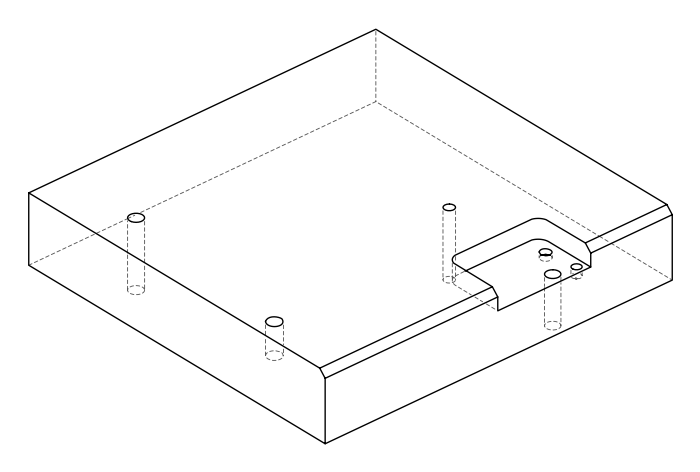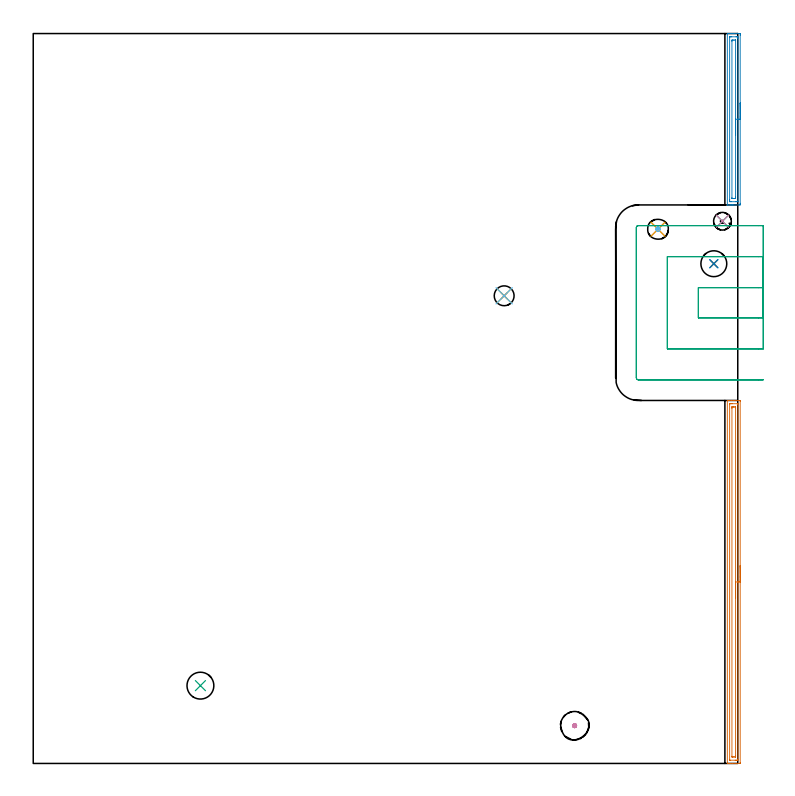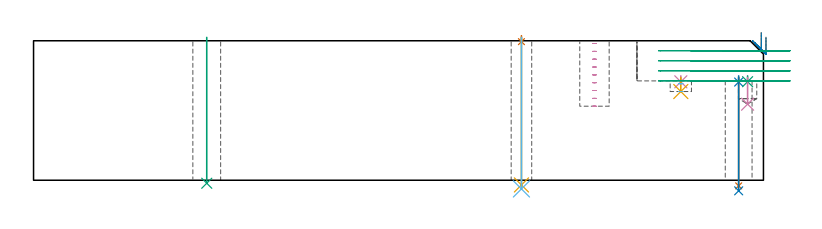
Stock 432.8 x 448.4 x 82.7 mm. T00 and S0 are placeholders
(PLAN: 16 operations, 10 tool changes, 16.8 min)
(1 SPOT_DRILL | STEP1HOLE | NXT0321_9005460120000 | 0.03 min | 2 mm3)
(2 SPOT_DRILL_1 | STEP1HOLE_1 | NXT0321_9005460120000 | 0.04 min | 2602 mm3)
(3 SPOT_DRILL_2 | STEP1POCKET | NXT0321_9005460120000 | 0.03 min | 2579 mm3)
(4 SPOT_DRILL_3 | STEP1POCKET_1 | NXT0321_9005460120000 | 0.03 min | 2586 mm3)
(5 DRILL_THROUGH_HOLE_INTO_CENTER | STEP1HOLE | NXT0301_042 | 0.35 min | 3236 mm3)
(6 DRILL_TO_ENLARGE_THROUGH_HOLE | STEP1HOLE | UGT0301_231 | 0.36 min | 6391 mm3)
(7 DRILL_THROUGH_HOLE_INTO_CENTER_1 | STEP1HOLE_1 | NXT0301_072 | 0.26 min | 4732 mm3)
(8 DRILL_TO_ENLARGE_THROUGH_HOLE_1 | STEP1HOLE_1 | UGT0301_241 | 0.28 min | 9048 mm3)
(9 INDEXABLE_INSERT_DRILL_THROUGH_HOLE_FROM_SOLID | STEP1HOLE_2 | NXT0302_004 | 0.35 min | 17639 mm3)
(10 DRILL_BLIND_HOLE_INTO_CENTER | STEP1POCKET | UGT0301_221 | 0.07 min | 1149 mm3)
(11 DRILL_BLIND_HOLE_INTO_CENTER_1 | STEP1POCKET_1 | UGT0301_221 | 0.04 min | 448 mm3)
(12 MILL_ROUGH_BLIND_HOLE_CONTOUR | STEP1POCKET_1 | NXT0201_013 | Spiral | 0.11 min | 716 mm3)
(13 AREA_MILL | FG_CHAMFER_SURFACE | UGT0205_001 | 5.57 min | 7106 mm3)
(14 AREA_MILL_1 | FG_CHAMFER_SURFACE_1 | UGT0205_001 | 2.75 min | 3438 mm3)
(15 MILL_SLOT | SLOT_PARTIAL_RECTANGULAR | UGT0201_109 | Follow Part, ap 6.35, ae 75% | 6.16 min | 201802 mm3)
(16 MILL_BLIND_HOLE_FROM_SOLID_MATERIAL | STEP1POCKET_2 | UGT0201_133 | Spiral | 0.42 min | 9232 mm3)
(TOOL NXT0321_9005460120000 | NC Spot Drill, 142deg, 12mm, Carbide, Uncoated | D12 PA142 FL30 Z2)
(TOOL NXT0301_042 | Carbide Drill 7.1mm [860.1-0710-057A1-MM 2214] | D7.1 PA140 FL85 Z2)
(TOOL UGT0301_231 | Twist Drill 12.2 mm | D12.2 PA118 FL97 Z2)
(TOOL NXT0301_072 | Carbide Drill 10.1mm [860.1-1010-051A1-MM 2214] | D10.1 PA140 FL71 Z2)
(TOOL UGT0301_241 | Twist Drill 15.9 mm | D15.9 PA118 FL120 Z2)
(TOOL NXT0302_004 | Index. Insert Drill 16.5mm [880-D1650L20-05] | D16.5 PA176 FL83 Z2)
(TOOL UGT0301_221 | Twist Drill 10.9 mm | D10.9 PA118 FL92 Z2)
(TOOL NXT0201_013 | ENDMILL 10mm | D10 FL30 Z4)
(TOOL UGT0205_001 | Chamfer Mill 20 x 3 x 45 deg. | D20 FL50 Z2)
(TOOL UGT0201_109 | End Mill 25.4 mm | D25.4 FL25 Z2)
(TOOL UGT0201_133 | Carbide End Mill 15.0 | D15 FL30 Z4)
(OP 1 SPOT_DRILL)
G17 G21 G94 G90
T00 M6
G54
G17 G0 G90 X289.3 Y287.3 S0 M3
G43 Z92.7 H0
G94 G81 G98 Z82.175 F250. R85.7
G80
M5
M2
(OP 2 SPOT_DRILL_1)
G17 G21 G94 G90
T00 M6
G54
G17 G0 G90 X418.1 Y307. S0 M3
G43 Z92.7 H0
G94 G81 G98 Z58.216 F250. R61.9
G80
M5
M2
(OP 3 SPOT_DRILL_2)
G17 G21 G94 G90
T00 M6
G54
G17 G0 G90 X423.4 Y333.1 S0 M3
G43 Z92.7 H0
G94 G81 G98 Z58.431 F250. R61.9
G80
M5
M2
(OP 4 SPOT_DRILL_3)
G17 G21 G94 G90
T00 M6
G54
G17 G0 G90 X383.8 Y328.2 S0 M3
G43 Z92.7 H0
G94 G81 G98 Z58.358 F250. R61.9
G80
M5
M2
(OP 5 DRILL_THROUGH_HOLE_INTO_CENTER)
G17 G21 G94 G90
T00 M6
G54
G17 G0 G90 X289.3 Y287.3 S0 M3
G43 Z92.7 H1
G94 G73 G98 Z-2.792 F250. Q6.576 R84.7
G80
M5
M2
(OP 6 DRILL_TO_ENLARGE_THROUGH_HOLE)
G17 G21 G94 G90
T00 M6
G54
G17 G0 G90 X289.3 Y287.3 S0 M3
G43 Z92.7 H0
G94 G73 G98 Z-5.165 F250. Q10.983 R84.7
G80
M5
M2
(OP 7 DRILL_THROUGH_HOLE_INTO_CENTER_1)
G17 G21 G94 G90
T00 M6
G54
G17 G0 G90 X418.1 Y307. S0 M3
G43 Z92.7 H1
G94 G73 G98 Z-3.338 F250. Q8.891 R60.9
G80
M5
M2
(OP 8 DRILL_TO_ENLARGE_THROUGH_HOLE_1)
G17 G21 G94 G90
T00 M6
G54
G17 G0 G90 X418.1 Y307. S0 M3
G43 Z92.7 H0
G94 G73 G98 Z-6.277 F250. Q13.035 R60.9
G80
M5
M2
(OP 9 INDEXABLE_INSERT_DRILL_THROUGH_HOLE_FROM_SOLID)
G17 G21 G94 G90
T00 M6
G54
G17 G0 G90 X102.7 Y47.8 S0 M3
G43 Z92.7 H1
G94 G81 G98 Z-1.788 F250. R84.7
G80
M5
M2
(OP 10 DRILL_BLIND_HOLE_INTO_CENTER)
G17 G21 G94 G90
T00 M6
G54
G17 G0 G90 X423.4 Y333.1 S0 M3
G43 Z92.7 H0
G94 G81 G98 Z45.1 F250. R60.9
G80
M5
M2
(OP 11 DRILL_BLIND_HOLE_INTO_CENTER_1)
G17 G21 G94 G90
T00 M6
G54
G17 G0 G90 X383.8 Y328.2 S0 M3
G43 Z92.7 H0
G94 G81 G98 Z52.6 F250. R60.9
G80
M5
M2
(OP 12 MILL_ROUGH_BLIND_HOLE_CONTOUR)
G17 G21 G94 G90
T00 M6
G54
G17 G0 G90 X383.8 Y328.2 S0 M3
G43 Z92.7 H0
Z57.25
G94 G3 X384.43 Y328.87 R0.631 F250.
X383.718 Y329.497 R0.67
X382.503 Y328.118 R1.3
X383.718 Y329.497 R-1.3
X383.11 Y328.808 R0.65
X383.8 Y328.2 R0.65
G0 Z52.6
G3 X384.43 Y328.87 R0.631
X383.718 Y329.497 R0.67
X382.503 Y328.118 R1.3
X383.718 Y329.497 R-1.3
X383.11 Y328.808 R0.65
X383.8 Y328.2 R0.65
G0 Z92.7
M5
M2
(OP 13 AREA_MILL)
G17 G21 G94 G90
T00 M6
G54
G17 G0 G90 X434.3 Y121.5 S1061 M3
G43 Z92.7 H0
Z84.8
G94 G1 Y121.462 Z83.928 F250.
Y121.348 Z83.063
Y121.159 Z82.212
Y120.897 Z81.38
Y120.563 Z80.574
Y120.16 Z79.8
Y119.692 Z79.064
Y119.16 Z78.372
Y118.571 Z77.729
Y117.928 Z77.14
Y117.236 Z76.608
Y116.5 Z76.14
Y115.726 Z75.737
Y114.92 Z75.403
Y114.088 Z75.141
Y113.237 Z74.952
Y112.372 Z74.838
Y111.5 Z74.8
X434.299 Y0.629 Z74.801
X434.296 Y0.196 Z74.802
X434.292 Y0.01 Z74.805
X433.87 Y0. Z75.227
X429.47 Z79.624
X428.068 Z81.028
X427.71 Z81.385
X426.995 Z82.105
X426.75 Z82.35
X426.396 Y0.001 Z82.694
X426.4 Y0.182 Z82.7
Y222.818
X426.396 Y222.999 Z82.695
X426.749 Y223. Z82.351
X426.995 Z82.105
X427.71 Z81.385
X428.948 Z80.149
X430.348 Z78.748
X433.609 Z75.489
X433.87 Y222.997 Z75.227
X434.292 Y222.99 Z74.806
X434.296 Y222.804 Z74.802
X434.299 Y222.371 Z74.801
X434.3 Y111.5 Z74.8
X432.886 Z76.214
X432.885 Y2.523 Z76.215
X432.884 Y2.417 Z76.216
X432.879 Y2.032 Z76.221
X432.512 Y2.009 Z76.588
X432.11 Y2.003 Z76.99
X431.64 Y2. Z77.46
X431.23 Z77.87
X428.121 Z80.979
X427.904 Y2.001 Z81.196
X427.87 Y2.004 Z81.23
X427.835 Y2.01 Z81.265
X427.821 Y2.019 Z81.279
X427.819 Y2.046 Z81.281
X427.815 Y2.311 Z81.285
Y220.477
X427.816 Y220.583 Z81.284
X427.821 Y220.968 Z81.279
X428.189 Y220.991 Z80.911
X428.59 Y220.997 Z80.51
X429.06 Y221. Z80.04
X429.47 Z79.63
X432.579 Z76.521
X432.796 Y220.999 Z76.304
X432.83 Y220.996 Z76.27
X432.865 Y220.99 Z76.235
X432.879 Y220.982 Z76.221
X432.881 Y220.954 Z76.219
X432.885 Y220.689 Z76.215
X432.886 Y111.5 Z76.214
X431.472 Z77.628
X431.471 Y4.854 Z77.629
X431.469 Y4.205 Z77.631
X431.467 Y4.083 Z77.633
X431.465 Y4.025 Z77.635
X431.457 Y4.009 Z77.643
X431.428 Y4.004 Z77.672
X431.23 Y4.002 Z77.87
X430.552 Y4. Z78.548
X430.35 Z78.75
X429.671 Y4.001 Z79.429
X429.47 Y4.005 Z79.63
X429.269 Y4.01 Z79.831
X429.235 Y4.022 Z79.865
X429.233 Y4.059 Z79.867
X429.23 Y4.124 Z79.87
X429.229 Y4.205 Z79.871
Y4.451
Y218.146
X429.231 Y218.795 Z79.869
X429.233 Y218.917 Z79.867
X429.235 Y218.975 Z79.865
X429.243 Y218.991 Z79.857
X429.272 Y218.996 Z79.828
X429.47 Y218.998 Z79.63
X430.148 Y219. Z78.952
X430.35 Z78.75
X431.029 Y218.999 Z78.071
X431.23 Y218.995 Z77.87
X431.431 Y218.99 Z77.669
X431.465 Y218.978 Z77.635
X431.467 Y218.941 Z77.633
X431.47 Y218.876 Z77.63
X431.471 Y218.795 Z77.629
X431.472 Y218.549 Z77.628
Y111.5
Y110.628 Z77.666
Y109.764 Z77.78
Y108.912 Z77.969
Y108.08 Z78.231
Y107.274 Z78.565
Y106.5 Z78.968
Y105.764 Z79.437
Y105.072 Z79.968
Y104.429 Z80.557
Y103.84 Z81.201
Y103.309 Z81.893
Y102.84 Z82.628
Y102.437 Z83.402
Y102.103 Z84.208
Y101.841 Z85.04
Y101.652 Z85.892
Y101.538 Z86.757
Y101.5 Z87.628
G0 Z92.7
M5
M2
(OP 14 AREA_MILL_1)
G17 G21 G94 G90
T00 M6
G54
G17 G0 G90 X434.3 Y405.75 S1061 M3
G43 Z92.7 H0
Z84.8
G94 G1 Y405.712 Z83.928 F250.
Y405.598 Z83.063
Y405.409 Z82.212
Y405.147 Z81.38
Y404.813 Z80.574
Y404.41 Z79.8
Y403.942 Z79.064
Y403.41 Z78.372
Y402.821 Z77.729
Y402.178 Z77.14
Y401.486 Z76.608
Y400.75 Z76.14
Y399.976 Z75.737
Y399.17 Z75.403
Y398.338 Z75.141
Y397.486 Z74.952
Y396.622 Z74.838
Y395.75 Z74.8
Y344.129
X434.299 Y343.674 Z74.801
X434.295 Y343.244 Z74.803
X434.291 Y343.109 Z74.805
X433.87 Y343.1 Z75.227
X430.35 Z78.744
X429.725 Z79.373
X429.47 Z79.627
X428.845 Z80.252
X428.59 Z80.506
X428.081 Z81.018
X426.647 Y343.101 Z82.451
X426.406 Y343.11 Z82.692
X426.4 Y343.229 Z82.7
Y448.271
X426.406 Y448.39 Z82.692
X426.649 Y448.4 Z82.45
X427.339 Z81.76
X428.082 Z81.018
X428.59 Z80.506
X428.844 Z80.252
X429.47 Z79.627
X429.724 Z79.373
X430.347 Z78.747
X433.557 Z75.539
X433.87 Y448.397 Z75.227
X434.291 Y448.391 Z74.805
X434.295 Y448.256 Z74.803
X434.299 Y447.826 Z74.801
X434.3 Y447.391 Z74.8
Y395.75
X432.886 Z76.214
X432.885 Y345.454 Z76.215
X432.884 Y345.258 Z76.216
X432.881 Y345.16 Z76.219
X432.879 Y345.12 Z76.221
X432.81 Y345.11 Z76.29
X432.458 Y345.102 Z76.642
X432.11 Y345.101 Z76.99
X431.58 Y345.1 Z77.52
X428.94 Z80.16
X428.59 Y345.101 Z80.51
X428.057 Y345.103 Z81.043
X427.895 Y345.11 Z81.205
X427.821 Y345.117 Z81.279
X427.816 Y345.347 Z81.284
X427.815 Y345.454 Z81.285
X427.814 Y346.239 Z81.286
X427.815 Y446.046 Z81.285
X427.816 Y446.242 Z81.284
X427.819 Y446.34 Z81.281
X427.821 Y446.38 Z81.279
X427.891 Y446.39 Z81.209
X428.242 Y446.398 Z80.858
X428.59 Y446.399 Z80.51
X429.12 Y446.4 Z79.98
X431.76 Z77.34
X432.11 Y446.399 Z76.99
X432.643 Y446.397 Z76.457
X432.805 Y446.39 Z76.295
X432.879 Y446.383 Z76.221
X432.884 Y446.153 Z76.216
X432.885 Y446.046 Z76.215
X432.886 Y445.261 Z76.214
Y395.75
X431.472 Z77.628
X431.471 Y347.881 Z77.629
X431.466 Y347.235 Z77.634
X431.465 Y347.122 Z77.635
X431.356 Y347.107 Z77.744
X431.23 Y347.104 Z77.87
X430.483 Y347.1 Z78.617
X429.603 Z79.497
X429.47 Y347.101 Z79.63
X429.337 Y347.105 Z79.763
X429.25 Y347.11 Z79.85
X429.234 Y347.115 Z79.866
X429.232 Y347.125 Z79.868
X429.23 Y347.153 Z79.87
X429.229 Y347.235 Z79.871
Y347.479
Y443.619
X429.234 Y444.265 Z79.866
X429.235 Y444.378 Z79.865
X429.344 Y444.393 Z79.756
X429.47 Y444.396 Z79.63
X430.217 Y444.4 Z78.883
X431.097 Z78.003
X431.23 Y444.399 Z77.87
X431.363 Y444.395 Z77.737
X431.451 Y444.39 Z77.649
X431.466 Y444.385 Z77.634
X431.468 Y444.375 Z77.632
X431.47 Y444.347 Z77.63
X431.471 Y444.265 Z77.629
X431.472 Y444.021 Z77.628
Y395.75
Y394.878 Z77.666
Y394.014 Z77.78
Y393.162 Z77.969
Y392.33 Z78.231
Y391.524 Z78.565
Y390.75 Z78.968
Y390.014 Z79.437
Y389.322 Z79.968
Y388.679 Z80.557
Y388.09 Z81.201
Y387.558 Z81.893
Y387.09 Z82.628
Y386.687 Z83.402
Y386.353 Z84.208
Y386.091 Z85.04
Y385.902 Z85.892
Y385.788 Z86.757
Y385.75 Z87.628
G0 Z92.7
M5
M2
(OP 15 MILL_SLOT)
G17 G21 G94 G90
T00 M6
G54
G17 G0 G90 X448.5 Y292.3 S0 M3
G43 Z92.706 H0
Z76.754
G94 G1 X445.5 F250.
X408.6 F500.
Y273.8
X445.5
X448.5 F250.
Y311.35
X445.5
X389.55 F500.
Y254.75
X445.5
X448.5 F250.
Y330.4
X445.5
X371.7 F500.
G3 X370.5 Y329.2 R1.2
G1 Y236.9
G3 X371.7 Y235.7 R1.2
G1 X445.5
X448.5 F250.
G0 Y292.3 Z70.803
G1 X445.5
X408.6 F500.
Y273.8
X445.5
X448.5 F250.
Y311.35
X445.5
X389.55 F500.
Y254.75
X445.5
X448.5 F250.
Y330.4
X445.5
X371.7 F500.
G3 X370.5 Y329.2 R1.2
G1 Y236.9
G3 X371.7 Y235.7 R1.2
G1 X445.5
X448.5 F250.
G0 Y292.3 Z64.851
G1 X445.5
X408.6 F500.
Y273.8
X445.5
X448.5 F250.
Y311.35
X445.5
X389.55 F500.
Y254.75
X445.5
X448.5 F250.
Y330.4
X445.5
X371.7 F500.
G3 X370.5 Y329.2 R1.2
G1 Y236.9
G3 X371.7 Y235.7 R1.2
G1 X445.5
X448.5 F250.
G0 Y292.3 Z58.9
G1 X445.5
X408.6 F500.
Y273.8
X445.5
X448.5 F250.
Y311.35
X445.5
X389.55 F500.
Y254.75
X445.5
X448.5 F250.
Y330.4
X445.5
X371.7 F500.
G3 X370.5 Y329.2 R1.2
G1 Y236.9
G3 X371.7 Y235.7 R1.2
G1 X445.5
X448.5 F250.
G0 Z92.706
M5
M2
(OP 16 MILL_BLIND_HOLE_FROM_SOLID_MATERIAL)
G17 G21 G94 G90
T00 M6
G54
G17 G0 G90 X332.6 Y23.2 S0 M3
G43 Z92.7 H0
Z81.056
G94 G3 X333.2 Y23.8 R0.6 F250.
X332.6 Y24.4 R0.6
X331.4 Y23.2 R1.2
X332.6 Y24.4 R-1.2
X332. Y23.8 R0.6
X332.6 Y23.2 R0.6
G0 Z76.411
G3 X333.2 Y23.8 R0.6
X332.6 Y24.4 R0.6
X331.4 Y23.2 R1.2
X332.6 Y24.4 R-1.2
X332. Y23.8 R0.6
X332.6 Y23.2 R0.6
G0 Z71.767
G3 X333.2 Y23.8 R0.6
X332.6 Y24.4 R0.6
X331.4 Y23.2 R1.2
X332.6 Y24.4 R-1.2
X332. Y23.8 R0.6
X332.6 Y23.2 R0.6
G0 Z67.122
G3 X333.2 Y23.8 R0.6
X332.6 Y24.4 R0.6
X331.4 Y23.2 R1.2
X332.6 Y24.4 R-1.2
X332. Y23.8 R0.6
X332.6 Y23.2 R0.6
G0 Z62.478
G3 X333.2 Y23.8 R0.6
X332.6 Y24.4 R0.6
X331.4 Y23.2 R1.2
X332.6 Y24.4 R-1.2
X332. Y23.8 R0.6
X332.6 Y23.2 R0.6
G0 Z57.833
G3 X333.2 Y23.8 R0.6
X332.6 Y24.4 R0.6
X331.4 Y23.2 R1.2
X332.6 Y24.4 R-1.2
X332. Y23.8 R0.6
X332.6 Y23.2 R0.6
G0 Z53.189
G3 X333.2 Y23.8 R0.6
X332.6 Y24.4 R0.6
X331.4 Y23.2 R1.2
X332.6 Y24.4 R-1.2
X332. Y23.8 R0.6
X332.6 Y23.2 R0.6
G0 Z48.544
G3 X333.2 Y23.8 R0.6
X332.6 Y24.4 R0.6
X331.4 Y23.2 R1.2
X332.6 Y24.4 R-1.2
X332. Y23.8 R0.6
X332.6 Y23.2 R0.6
G0 Z43.9
G3 X333.2 Y23.8 R0.6
X332.6 Y24.4 R0.6
X331.4 Y23.2 R1.2
X332.6 Y24.4 R-1.2
X332. Y23.8 R0.6
X332.6 Y23.2 R0.6
G0 Z92.7
M5
M2
